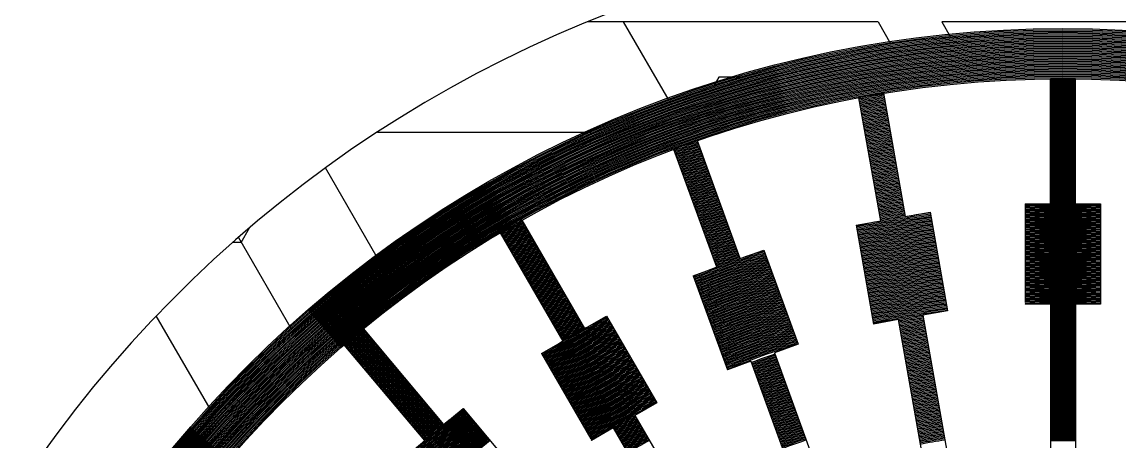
# Model space of a CAD drawing. Header units: millimetres. Extents: x 0 to 2404, y 0 to 1600.
# Drawn here: x 2312.82 to 2356.57, y 1514.26 to 1530.99 of the extents above; entities that cross this region are included whole.
import ezdxf

# ---------------------------------------------------------------- set-up
doc = ezdxf.new("R2010")
doc.units = ezdxf.units.MM

msp = doc.modelspace()

# ---------------------------------------------------------------- linework, layer by layer
at = {"linetype": 'Continuous'}
for p, q in [((2346.96, 1530.994), (2335.371, 1530.994)), ((2336.8, 1530.994), (2338.613, 1527.854)), ((2346.96, 1530.994), (2347.469, 1530.113)), ((2373.295, 1530.994), (2349.5, 1530.994)), ((2349.5, 1530.994), (2349.838, 1530.409)), ((2340.61, 1528.795), (2340.423, 1528.471)), ((2341.486, 1528.795), (2340.61, 1528.795)), ((2326.997, 1526.595), (2335.516, 1526.595)), ((2326.987, 1521.594), (2324.925, 1525.166)), ((2321.56, 1522.196), (2321.898, 1522.782)), ((2321.447, 1522.392), (2323.54, 1518.767)), ((2321.56, 1522.196), (2321.223, 1522.196)), ((2320.318, 1515.548), (2318.174, 1519.262))]:
    msp.add_line(p, q, dxfattribs=at)
for p, q in [((2353.833, 1523.729), (2353.833, 1528.727)), ((2354.833, 1523.729), (2354.833, 1528.727)), ((2348.053, 1523.224), (2347.186, 1528.145)), ((2347.069, 1523.05), (2346.201, 1527.971)), ((2341.464, 1521.548), (2339.755, 1526.244)), ((2340.525, 1521.206), (2338.816, 1525.902)), ((2352.833, 1523.729), (2353.833, 1523.729)), ((2352.833, 1523.729), (2352.833, 1519.797)), ((2354.833, 1523.729), (2355.833, 1523.729)), ((2355.833, 1523.729), (2355.833, 1519.729)), ((2348.053, 1523.224), (2349.038, 1523.397)), ((2349.038, 1523.397), (2349.733, 1519.458)), ((2335.266, 1518.754), (2332.768, 1523.082)), ((2346.084, 1522.876), (2347.069, 1523.05)), ((2346.084, 1522.876), (2346.778, 1518.937)), ((2334.4, 1518.254), (2331.902, 1522.582)), ((2341.464, 1521.548), (2342.404, 1521.89)), ((2342.404, 1521.89), (2343.772, 1518.132)), ((2339.585, 1520.864), (2340.525, 1521.206)), ((2339.585, 1520.864), (2340.953, 1517.106)), ((2352.833, 1519.747), (2352.833, 1519.729)), ((2353.833, 1519.729), (2352.833, 1519.729)), ((2353.833, 1519.729), (2353.833, 1512.725)), ((2355.833, 1519.729), (2354.833, 1519.729)), ((2354.833, 1519.729), (2354.833, 1512.725)), ((2335.266, 1518.754), (2336.132, 1519.254)), ((2336.132, 1519.254), (2338.132, 1515.79)), ((2349.733, 1519.458), (2348.748, 1519.284)), ((2348.748, 1519.284), (2349.704, 1513.864)), ((2347.763, 1519.111), (2346.778, 1518.937)), ((2347.763, 1519.111), (2348.719, 1513.69)), ((2329.648, 1514.927), (2326.436, 1518.755)), ((2328.882, 1514.284), (2325.669, 1518.112)), ((2333.534, 1517.754), (2334.4, 1518.254)), ((2343.772, 1518.132), (2342.832, 1517.79)), ((2333.534, 1517.754), (2335.5, 1514.349)), ((2342.832, 1517.79), (2344.715, 1512.617)), ((2341.893, 1517.448), (2340.953, 1517.106)), ((2341.893, 1517.448), (2343.775, 1512.275)), ((2338.132, 1515.79), (2337.266, 1515.29)), ((2329.648, 1514.927), (2330.414, 1515.569)), ((2330.414, 1515.569), (2332.985, 1512.505)), ((2337.266, 1515.29), (2340.769, 1509.224)), ((2336.4, 1514.79), (2335.534, 1514.29)), ((2336.4, 1514.79), (2339.903, 1508.724)), ((2328.116, 1513.641), (2328.882, 1514.284)), ((2335.525, 1514.306), (2335.534, 1514.29))]:
    msp.add_line(p, q)
for radius in [46, 45.95, 45.9, 45.85, 45.8, 45.75, 45.7, 45.65, 45.6, 45.55, 45.5, 45.45, 45.4, 45.35, 45.3, 45.25, 45.2, 45.15, 45.1, 45.05, 45, 44.95, 44.9, 44.85, 44.8, 44.75, 44.7, 44.65, 44.6, 44.55, 44.5, 44.45, 44.4, 44.35, 44.3, 44.25, 44.2, 44.15, 44.1, 44.05, 44]:
    msp.add_circle((2354.333, 1484.729), radius)
for radius, start, end in [(50, 95.7392, 84.2608), (43.85, 89.3452, 90.6548), (44, 89.3474, 90.6518), (43.95, 89.3474, 90.6518), (43.9, 89.3474, 90.6526), (43.8, 89.3452, 90.6548), (43.75, 89.3452, 90.6548), (43.7, 89.3444, 90.6556), (44, 99.3467, 100.6533), (43.95, 99.3467, 100.6533), (43.9, 99.3467, 100.6533), (43.85, 99.3467, 100.6533), (43.45, 89.3376, 90.6624), (43.65, 89.3414, 90.6586), (43.6, 89.3414, 90.6586), (43.4, 89.3376, 90.6624), (43.35, 89.3376, 90.6624), (43.55, 89.3414, 90.6586), (43.5, 89.3414, 90.6586), (43.3, 89.3376, 90.6624), (43.8, 99.3459, 100.6541), (43.75, 99.3452, 100.6548), (43.7, 99.3437, 100.6563), (43.65, 99.3437, 100.6563), (43.6, 99.3429, 100.6571), (43.55, 99.3422, 100.6578), (43.5, 99.3414, 100.6586), (43.45, 99.3407, 100.6593), (43.4, 99.3399, 100.6601), (43.25, 89.3376, 90.6624), (43.2, 89.3368, 90.6632), (43.15, 89.3361, 90.6639), (43.1, 89.3353, 90.6647), (43.05, 89.3345, 90.6655), (43, 89.3338, 90.6662), (42.95, 89.333, 90.667), (42.9, 89.3322, 90.6678), (42.85, 89.3314, 90.6686), (43.35, 99.3391, 100.6609), (43.3, 99.3384, 100.6616), (43.25, 99.3376, 100.6624), (43.2, 99.3368, 100.6632), (43.15, 99.3361, 100.6639), (43.1, 99.3353, 100.6647), (43.05, 99.3345, 100.6655), (43, 99.3338, 100.6662), (42.95, 99.333, 100.667), (42.8, 89.3306, 90.6694), (42.75, 89.3299, 90.6701), (42.7, 89.3291, 90.6709), (42.65, 89.3283, 90.6717), (42.6, 89.3275, 90.6725), (42.55, 89.3267, 90.6733), (42.5, 89.3259, 90.6741), (42.45, 89.3251, 90.6749), (42.4, 89.3243, 90.6757), (42.9, 99.3322, 100.6678), (42.85, 99.3314, 100.6686), (42.8, 99.3306, 100.6694), (42.75, 99.3299, 100.6701), (42.7, 99.3291, 100.6709), (42.65, 99.3283, 100.6717), (42.6, 99.3275, 100.6725), (42.55, 99.3267, 100.6733), (42.35, 89.3235, 90.6765), (42.3, 89.3227, 90.6773), (42.25, 89.3219, 90.6781), (42.2, 89.3211, 90.6789), (42.15, 89.3203, 90.6797), (42.1, 89.3195, 90.6805), (42.05, 89.3187, 90.6813), (42, 89.3179, 90.6821), (41.95, 89.3171, 90.6829), (44, 109.3467, 110.6533), (42.5, 99.3259, 100.6741), (42.45, 99.3251, 100.6749), (42.4, 99.3243, 100.6757), (42.35, 99.3235, 100.6765), (42.3, 99.3227, 100.6773), (42.25, 99.3219, 100.6781), (42.2, 99.3211, 100.6789), (42.15, 99.3203, 100.6797), (42.1, 99.3195, 100.6805), (41.9, 89.3163, 90.6837), (41.85, 89.3154, 90.6846), (41.8, 89.3146, 90.6854), (41.75, 89.3138, 90.6862), (41.7, 89.313, 90.687), (41.65, 89.3122, 90.6878), (41.6, 89.3113, 90.6887), (41.55, 89.3105, 90.6895), (43.95, 109.3467, 110.6533), (43.9, 109.3467, 110.6533), (43.85, 109.3467, 110.6533), (43.8, 109.3459, 110.6541), (43.75, 109.3452, 110.6548), (43.7, 109.3437, 110.6563), (43.65, 109.3437, 110.6563), (43.6, 109.3429, 110.6571), (43.55, 109.3422, 110.6578), (42.05, 99.3187, 100.6813), (42, 99.3179, 100.6821), (41.95, 99.3171, 100.6829), (41.9, 99.3163, 100.6837), (41.85, 99.3154, 100.6846), (41.8, 99.3146, 100.6854), (41.75, 99.3138, 100.6862), (41.7, 99.313, 100.687), (41.65, 99.3122, 100.6878), (41.5, 89.3097, 90.6903), (41.45, 89.3088, 90.6912), (41.4, 89.308, 90.692), (41.35, 89.3072, 90.6928), (41.3, 89.3063, 90.6937), (41.25, 89.3055, 90.6945), (41.2, 89.3046, 90.6954), (41.15, 89.3038, 90.6962), (41.1, 89.303, 90.697), (43.5, 109.3414, 110.6586), (43.45, 109.3407, 110.6593), (43.4, 109.3399, 110.6601), (43.35, 109.3391, 110.6609), (43.3, 109.3384, 110.6616), (43.25, 109.3376, 110.6624), (43.2, 109.3368, 110.6632), (43.15, 109.3361, 110.6639), (43.1, 109.3353, 110.6647), (41.6, 99.3113, 100.6887), (41.55, 99.3105, 100.6895), (41.5, 99.3097, 100.6903), (41.45, 99.3088, 100.6912), (41.4, 99.308, 100.692), (41.35, 99.3072, 100.6928), (41.3, 99.3063, 100.6937), (41.25, 99.3055, 100.6945), (41.2, 99.3046, 100.6954), (41.05, 89.3021, 90.6979), (41, 89.3013, 90.6987), (40.95, 89.3004, 90.6996), (40.9, 89.2995, 90.7005), (40.85, 89.2987, 90.7013), (40.8, 89.2978, 90.7022), (40.75, 89.297, 90.703), (40.7, 89.2961, 90.7039), (40.65, 89.2952, 90.7048), (43.05, 109.3345, 110.6655), (43, 109.3338, 110.6662), (42.95, 109.333, 110.667), (42.9, 109.3322, 110.6678), (42.85, 109.3314, 110.6686), (42.8, 109.3306, 110.6694), (42.75, 109.3299, 110.6701), (42.7, 109.3291, 110.6709), (42.65, 109.3283, 110.6717), (42.6, 109.3275, 110.6725), (41.15, 99.3038, 100.6962), (41.1, 99.303, 100.697), (41.05, 99.3021, 100.6979), (41, 99.3013, 100.6987), (40.95, 99.3004, 100.6996), (40.9, 99.2995, 100.7005), (40.85, 99.2987, 100.7013), (40.8, 99.2978, 100.7022), (40.75, 99.297, 100.703), (40.6, 89.2944, 90.7056), (40.55, 89.2935, 90.7065), (40.5, 89.2926, 90.7074), (40.45, 89.2918, 90.7082), (40.4, 89.2909, 90.7091), (40.35, 89.29, 90.71), (40.3, 89.2891, 90.7109), (40.25, 89.2882, 90.7118), (40.2, 89.2873, 90.7127), (42.55, 109.3267, 110.6733), (42.5, 109.3259, 110.6741), (42.45, 109.3251, 110.6749), (42.4, 109.3243, 110.6757), (42.35, 109.3235, 110.6765), (42.3, 109.3227, 110.6773), (42.25, 109.3219, 110.6781), (42.2, 109.3211, 110.6789), (42.15, 109.3203, 110.6797), (40.7, 99.2961, 100.7039), (40.65, 99.2952, 100.7048), (40.6, 99.2944, 100.7056), (40.55, 99.2935, 100.7065), (40.5, 99.2926, 100.7074), (40.45, 99.2918, 100.7082), (40.4, 99.2909, 100.7091), (40.35, 99.29, 100.71), (40.3, 99.2891, 100.7109), (40.15, 89.2865, 90.7135), (40.1, 89.2856, 90.7144), (40.05, 89.2847, 90.7153), (40, 89.2838, 90.7162), (39.95, 89.2829, 90.7171), (39.9, 89.282, 90.718), (39.85, 89.2811, 90.7189), (39.8, 89.2802, 90.7198), (42.1, 109.3195, 110.6805), (42.05, 109.3187, 110.6813), (42, 109.3179, 110.6821), (41.95, 109.3171, 110.6829), (41.9, 109.3163, 110.6837), (41.85, 109.3154, 110.6846), (41.8, 109.3146, 110.6854), (41.75, 109.3138, 110.6862), (41.7, 109.313, 110.687), (40.25, 99.2882, 100.7118), (40.2, 99.2873, 100.7127), (40.15, 99.2865, 100.7135), (40.1, 99.2856, 100.7144), (40.05, 99.2847, 100.7153), (40, 99.2838, 100.7162), (39.95, 99.2829, 100.7171), (39.9, 99.282, 100.718), (39.85, 99.2811, 100.7189), (39.75, 89.2793, 90.7207), (39.7, 89.2784, 90.7216), (39.65, 89.2775, 90.7225), (39.6, 89.2765, 90.7235), (39.55, 89.2756, 90.7244), (39.5, 89.2747, 90.7253), (39.45, 89.2738, 90.7262), (39.4, 89.2729, 90.7271), (39.35, 89.272, 90.728), (41.65, 109.3122, 110.6878), (41.6, 109.3113, 110.6887), (41.55, 109.3105, 110.6895), (41.5, 109.3097, 110.6903), (41.45, 109.3088, 110.6912), (41.4, 109.308, 110.692), (41.35, 109.3072, 110.6928), (41.3, 109.3063, 110.6937), (41.25, 109.3055, 110.6945), (41.2, 109.3046, 110.6954), (39.8, 99.2802, 100.7198), (39.75, 99.2793, 100.7207), (39.7, 99.2784, 100.7216), (39.65, 99.2775, 100.7225), (39.6, 99.2765, 100.7235), (39.55, 99.2756, 100.7244), (39.5, 99.2747, 100.7253), (39.45, 99.2738, 100.7262), (39.4, 99.2729, 100.7271), (39, 87.7958, 92.2042), (38.95, 87.7929, 92.2071), (38.9, 87.7901, 92.2099), (39.3, 89.271, 90.729), (39.25, 89.2701, 90.7299), (39.2, 89.2692, 90.7308), (39.15, 89.2682, 90.7318), (39.1, 89.2673, 90.7327), (39.05, 89.2664, 90.7336), (41.15, 109.3038, 110.6962), (41.1, 109.303, 110.697), (41.05, 109.3021, 110.6979), (41, 109.3013, 110.6987), (40.95, 109.3004, 110.6996), (40.9, 109.2995, 110.7005), (40.85, 109.2987, 110.7013), (40.8, 109.2978, 110.7022), (40.75, 109.297, 110.703), (39, 97.7958, 102.2042), (38.95, 97.7929, 102.2071), (38.9, 97.7901, 102.2099), (38.85, 97.7873, 102.2127), (38.8, 97.7844, 102.2156), (39.35, 99.272, 100.728), (39.3, 99.271, 100.729), (39.25, 99.2701, 100.7299), (39.2, 99.2692, 100.7308), (39.15, 99.2682, 100.7318), (39.1, 99.2673, 100.7327), (39.05, 99.2664, 100.7336), (38.85, 87.7873, 92.2127), (38.8, 87.7844, 92.2156), (38.75, 87.7815, 92.2185), (38.7, 87.7787, 92.2213), (38.65, 87.7758, 92.2242), (38.6, 87.7729, 92.2271), (38.55, 87.77, 92.23), (38.5, 87.7671, 92.2329), (38.45, 87.7642, 92.2358), (44, 119.3474, 120.6518), (43.95, 119.3474, 120.6518), (43.9, 119.3474, 120.6526), (43.85, 119.3452, 120.6548), (43.8, 119.3452, 120.6548), (43.75, 119.3452, 120.6548), (43.7, 119.3444, 120.6556), (43.65, 119.3414, 120.6586), (43.6, 119.3414, 120.6586), (40.7, 109.2961, 110.7039), (40.65, 109.2952, 110.7048), (40.6, 109.2944, 110.7056), (40.55, 109.2935, 110.7065), (40.5, 109.2926, 110.7074), (40.45, 109.2918, 110.7082), (40.4, 109.2909, 110.7091), (40.35, 109.29, 110.71), (40.3, 109.2891, 110.7109), (38.75, 97.7815, 102.2185), (38.7, 97.7787, 102.2213), (38.65, 97.7758, 102.2242), (38.6, 97.7729, 102.2271), (38.55, 97.77, 102.23), (38.5, 97.7671, 102.2329), (38.45, 97.7642, 102.2358), (38.4, 97.7613, 102.2387), (38.4, 87.7613, 92.2387), (38.35, 87.7584, 92.2416), (38.3, 87.7555, 92.2445), (38.25, 87.7525, 92.2475), (38.2, 87.7496, 92.2504), (38.15, 87.7466, 92.2534), (38.1, 87.7437, 92.2563), (38.05, 87.7407, 92.2593), (43.55, 119.3414, 120.6586), (43.5, 119.3414, 120.6586), (43.45, 119.3376, 120.6624), (43.4, 119.3376, 120.6624), (43.35, 119.3376, 120.6624), (43.3, 119.3376, 120.6624), (43.25, 119.3376, 120.6624), (43.2, 119.3368, 120.6632), (43.15, 119.3361, 120.6639), (43.1, 119.3353, 120.6647), (40.25, 109.2882, 110.7118), (40.2, 109.2873, 110.7127), (40.15, 109.2865, 110.7135), (40.1, 109.2856, 110.7144), (40.05, 109.2847, 110.7153), (40, 109.2838, 110.7162), (39.95, 109.2829, 110.7171), (39.9, 109.282, 110.718), (39.85, 109.2811, 110.7189), (39.8, 109.2802, 110.7198), (38.35, 97.7584, 102.2416), (38.3, 97.7555, 102.2445), (38.25, 97.7525, 102.2475), (38.2, 97.7496, 102.2504), (38.15, 97.7466, 102.2534), (38.1, 97.7437, 102.2563), (38.05, 97.7407, 102.2593), (38, 97.7377, 102.2623), (37.95, 97.7348, 102.2652), (38, 87.7377, 92.2623), (37.95, 87.7348, 92.2652), (37.9, 87.7318, 92.2682), (37.85, 87.7288, 92.2712), (37.8, 87.7258, 92.2742), (37.75, 87.7227, 92.2773), (37.7, 87.7197, 92.2803), (37.65, 87.7167, 92.2833), (37.6, 87.7137, 92.2863), (43.05, 119.3345, 120.6655), (43, 119.3338, 120.6662), (42.95, 119.333, 120.667), (42.9, 119.3322, 120.6678), (42.85, 119.3314, 120.6686), (42.8, 119.3306, 120.6694), (42.75, 119.3299, 120.6701), (42.7, 119.3291, 120.6709), (42.65, 119.3283, 120.6717), (42.6, 119.3275, 120.6725), (39, 107.7958, 112.2042), (39.75, 109.2793, 110.7207), (39.7, 109.2784, 110.7216), (39.65, 109.2775, 110.7225), (39.6, 109.2765, 110.7235), (39.55, 109.2756, 110.7244), (39.5, 109.2747, 110.7253), (39.45, 109.2738, 110.7262), (39.4, 109.2729, 110.7271), (39.35, 109.272, 110.728), (37.9, 97.7318, 102.2682), (37.85, 97.7288, 102.2712), (37.8, 97.7258, 102.2742), (37.75, 97.7227, 102.2773), (37.7, 97.7197, 102.2803), (37.65, 97.7167, 102.2833), (37.6, 97.7137, 102.2863), (37.55, 97.7106, 102.2894), (37.5, 97.7076, 102.2924), (37.55, 87.7106, 92.2894), (37.5, 87.7076, 92.2924), (37.45, 87.7045, 92.2955), (37.4, 87.7014, 92.2986), (37.35, 87.6983, 92.3017), (37.3, 87.6953, 92.3047), (37.25, 87.6922, 92.3078), (37.2, 87.6891, 92.3109), (37.15, 87.6859, 92.3141), (42.55, 119.3267, 120.6733), (42.5, 119.3259, 120.6741), (42.45, 119.3251, 120.6749), (42.4, 119.3243, 120.6757), (42.35, 119.3235, 120.6765), (42.3, 119.3227, 120.6773), (42.25, 119.3219, 120.6781), (42.2, 119.3211, 120.6789), (42.15, 119.3203, 120.6797), (42.1, 119.3195, 120.6805), (38.95, 107.7929, 112.2071), (38.9, 107.7901, 112.2099), (38.85, 107.7873, 112.2127), (38.8, 107.7844, 112.2156), (38.75, 107.7815, 112.2185), (38.7, 107.7787, 112.2213), (38.65, 107.7758, 112.2242), (38.6, 107.7729, 112.2271), (38.55, 107.77, 112.23), (39.3, 109.271, 110.729), (39.25, 109.2701, 110.7299), (39.2, 109.2692, 110.7308), (39.15, 109.2682, 110.7318), (39.1, 109.2673, 110.7327), (39.05, 109.2664, 110.7336), (37.45, 97.7045, 102.2955), (37.4, 97.7014, 102.2986), (37.35, 97.6983, 102.3017), (37.3, 97.6953, 102.3047), (37.25, 97.6922, 102.3078), (37.2, 97.6891, 102.3109), (37.15, 97.6859, 102.3141), (37.1, 97.6828, 102.3172), (37.05, 97.6797, 102.3203), (37.1, 87.6828, 92.3172), (37.05, 87.6797, 92.3203), (37, 87.6766, 92.3234), (36.95, 87.6734, 92.3266), (36.9, 87.6703, 92.3297), (36.85, 87.6671, 92.3329), (36.8, 87.6639, 92.3361), (36.75, 87.6607, 92.3393), (36.7, 87.6576, 92.3424), (42.05, 119.3187, 120.6813), (42, 119.3179, 120.6821), (41.95, 119.3171, 120.6829), (41.9, 119.3163, 120.6837), (41.85, 119.3154, 120.6846), (41.8, 119.3146, 120.6854), (41.75, 119.3138, 120.6862), (41.7, 119.313, 120.687), (41.65, 119.3122, 120.6878), (41.6, 119.3113, 120.6887), (38.5, 107.7671, 112.2329), (38.45, 107.7642, 112.2358), (38.4, 107.7613, 112.2387), (38.35, 107.7584, 112.2416), (38.3, 107.7555, 112.2445), (38.25, 107.7525, 112.2475), (38.2, 107.7496, 112.2504), (38.15, 107.7466, 112.2534), (38.1, 107.7437, 112.2563), (37, 97.6766, 102.3234), (36.95, 97.6734, 102.3266), (36.9, 97.6703, 102.3297), (36.85, 97.6671, 102.3329), (36.8, 97.6639, 102.3361), (36.75, 97.6607, 102.3393), (36.7, 97.6576, 102.3424), (36.65, 97.6544, 102.3456), (36.6, 97.6512, 102.3488), (36.65, 87.6544, 92.3456), (36.6, 87.6512, 92.3488), (36.55, 87.6479, 92.3521), (36.5, 87.6447, 92.3553), (36.45, 87.6415, 92.3585), (36.4, 87.6382, 92.3618), (36.35, 87.635, 92.365), (36.3, 87.6317, 92.3683), (41.55, 119.3105, 120.6895), (41.5, 119.3097, 120.6903), (41.45, 119.3088, 120.6912), (41.4, 119.308, 120.692), (41.35, 119.3072, 120.6928), (41.3, 119.3063, 120.6937), (41.25, 119.3055, 120.6945), (41.2, 119.3046, 120.6954), (41.15, 119.3038, 120.6962), (41.1, 119.303, 120.697), (38.05, 107.7407, 112.2593), (38, 107.7377, 112.2623), (37.95, 107.7348, 112.2652), (37.9, 107.7318, 112.2682), (37.85, 107.7288, 112.2712), (37.8, 107.7258, 112.2742), (37.75, 107.7227, 112.2773), (37.7, 107.7197, 112.2803), (37.65, 107.7167, 112.2833), (37.6, 107.7137, 112.2863), (36.55, 97.6479, 102.3521), (36.5, 97.6447, 102.3553), (36.45, 97.6415, 102.3585), (36.4, 97.6382, 102.3618), (36.35, 97.635, 102.365), (36.3, 97.6317, 102.3683), (36.25, 97.6285, 102.3715), (36.2, 97.6252, 102.3748), (36.15, 97.6219, 102.3781), (36.25, 87.6285, 92.3715), (36.2, 87.6252, 92.3748), (36.15, 87.6219, 92.3781), (36.1, 87.6186, 92.3814), (36.05, 87.6153, 92.3847), (36, 87.612, 92.388), (35.95, 87.6087, 92.3913), (35.9, 87.6053, 92.3947), (35.85, 87.602, 92.398), (41.05, 119.3021, 120.6979), (41, 119.3013, 120.6987), (40.95, 119.3004, 120.6996), (40.9, 119.2995, 120.7005), (40.85, 119.2987, 120.7013), (40.8, 119.2978, 120.7022), (40.75, 119.297, 120.703), (40.7, 119.2961, 120.7039), (40.65, 119.2952, 120.7048), (40.6, 119.2944, 120.7056), (37.55, 107.7106, 112.2894), (37.5, 107.7076, 112.2924), (37.45, 107.7045, 112.2955), (37.4, 107.7014, 112.2986), (37.35, 107.6983, 112.3017), (37.3, 107.6953, 112.3047), (37.25, 107.6922, 112.3078), (37.2, 107.6891, 112.3109), (37.15, 107.6859, 112.3141), (36.1, 97.6186, 102.3814), (36.05, 97.6153, 102.3847), (36, 97.612, 102.388), (35.95, 97.6087, 102.3913), (35.9, 97.6053, 102.3947), (35.85, 97.602, 102.398), (35.8, 97.5986, 102.4014), (35.75, 97.5953, 102.4047), (35.7, 97.5919, 102.4081), (35.8, 87.5986, 92.4014), (35.75, 87.5953, 92.4047), (35.7, 87.5919, 92.4081), (35.65, 87.5885, 92.4115), (35.6, 87.5851, 92.4149), (35.55, 87.5817, 92.4183), (35.5, 87.5783, 92.4217), (35.45, 87.5749, 92.4251), (35.4, 87.5715, 92.4285), (40.55, 119.2935, 120.7065), (40.5, 119.2926, 120.7074), (40.45, 119.2918, 120.7082), (40.4, 119.2909, 120.7091), (40.35, 119.29, 120.71), (40.3, 119.2891, 120.7109), (40.25, 119.2882, 120.7118), (40.2, 119.2873, 120.7127), (40.15, 119.2865, 120.7135), (40.1, 119.2856, 120.7144), (37.1, 107.6828, 112.3172), (37.05, 107.6797, 112.3203), (37, 107.6766, 112.3234), (36.95, 107.6734, 112.3266), (36.9, 107.6703, 112.3297), (36.85, 107.6671, 112.3329), (36.8, 107.6639, 112.3361), (36.75, 107.6607, 112.3393), (36.7, 107.6576, 112.3424), (35.65, 97.5885, 102.4115), (35.6, 97.5851, 102.4149), (35.55, 97.5817, 102.4183), (35.5, 97.5783, 102.4217), (35.45, 97.5749, 102.4251), (35.4, 97.5715, 102.4285), (35.35, 97.568, 102.432), (35.3, 97.5646, 102.4354), (35.25, 97.5611, 102.4389), (35.35, 87.568, 92.432), (35.3, 87.5646, 92.4354), (35.25, 87.5611, 92.4389), (35.2, 87.5577, 92.4423), (35.15, 87.5542, 92.4458), (35.1, 87.5507, 92.4493), (35.05, 87.5472, 92.4528), (35, 89.1815, 90.8185), (34.95, 89.1803, 90.8197), (40.05, 119.2847, 120.7153), (40, 119.2838, 120.7162), (39.95, 119.2829, 120.7171), (39.9, 119.282, 120.718), (39.85, 119.2811, 120.7189), (39.8, 119.2802, 120.7198), (39.75, 119.2793, 120.7207), (39.7, 119.2784, 120.7216), (39.65, 119.2775, 120.7225), (39.6, 119.2765, 120.7235), (36.65, 107.6544, 112.3456), (36.6, 107.6512, 112.3488), (36.55, 107.6479, 112.3521), (36.5, 107.6447, 112.3553), (36.45, 107.6415, 112.3585), (36.4, 107.6382, 112.3618), (36.35, 107.635, 112.365), (36.3, 107.6317, 112.3683), (36.25, 107.6285, 112.3715), (36.2, 107.6252, 112.3748), (35.2, 97.5577, 102.4423), (35.15, 97.5542, 102.4458), (35.1, 97.5507, 102.4493), (35.05, 97.5472, 102.4528), (35, 99.1815, 100.8185), (34.95, 99.1803, 100.8197), (34.9, 89.1791, 90.8209), (34.85, 89.1779, 90.8221), (34.8, 89.1768, 90.8232), (34.75, 89.1756, 90.8244), (34.7, 89.1744, 90.8256), (34.65, 89.1732, 90.8268), (34.6, 89.172, 90.828), (34.55, 89.1708, 90.8292), (39, 117.7958, 122.2042), (38.95, 117.7929, 122.2071), (38.9, 117.7901, 122.2099), (38.85, 117.7873, 122.2127), (38.8, 117.7844, 122.2156), (38.75, 117.7815, 122.2185), (38.7, 117.7787, 122.2213), (38.65, 117.7758, 122.2242), (38.6, 117.7729, 122.2271), (38.55, 117.77, 122.23), (38.5, 117.7671, 122.2329), (39.55, 119.2756, 120.7244), (39.5, 119.2747, 120.7253), (39.45, 119.2738, 120.7262), (39.4, 119.2729, 120.7271), (39.35, 119.272, 120.728), (39.3, 119.271, 120.729), (39.25, 119.2701, 120.7299), (39.2, 119.2692, 120.7308), (39.15, 119.2682, 120.7318), (39.1, 119.2673, 120.7327), (39.05, 119.2664, 120.7336), (36.15, 107.6219, 112.3781), (36.1, 107.6186, 112.3814), (36.05, 107.6153, 112.3847), (36, 107.612, 112.388), (35.95, 107.6087, 112.3913), (35.9, 107.6053, 112.3947), (35.85, 107.602, 112.398), (35.8, 107.5986, 112.4014), (35.75, 107.5953, 112.4047), (34.9, 99.1791, 100.8209), (34.85, 99.1779, 100.8221), (34.8, 99.1768, 100.8232), (34.75, 99.1756, 100.8244), (34.7, 99.1744, 100.8256), (34.65, 99.1732, 100.8268), (34.6, 99.172, 100.828), (34.55, 99.1708, 100.8292), (34.5, 89.1696, 90.8304), (34.45, 89.1684, 90.8316), (34.4, 89.1672, 90.8328), (34.35, 89.166, 90.834), (34.3, 89.1648, 90.8352), (34.25, 89.1635, 90.8365), (34.2, 89.1623, 90.8377), (34.15, 89.1611, 90.8389), (34.1, 89.1599, 90.8401), (44, 129.3467, 130.6533), (43.95, 129.3467, 130.6533), (43.9, 129.3467, 130.6533), (43.85, 129.3467, 130.6533), (43.8, 129.3459, 130.6541), (43.75, 129.3452, 130.6548), (43.7, 129.3437, 130.6563), (43.65, 129.3437, 130.6563), (43.6, 129.3429, 130.6571), (43.55, 129.3422, 130.6578), (43.5, 129.3414, 130.6586), (38.45, 117.7642, 122.2358), (38.4, 117.7613, 122.2387), (38.35, 117.7584, 122.2416), (38.3, 117.7555, 122.2445), (38.25, 117.7525, 122.2475), (38.2, 117.7496, 122.2504), (38.15, 117.7466, 122.2534), (38.1, 117.7437, 122.2563), (38.05, 117.7407, 122.2593), (38, 117.7377, 122.2623), (35.7, 107.5919, 112.4081), (35.65, 107.5885, 112.4115), (35.6, 107.5851, 112.4149), (35.55, 107.5817, 112.4183), (35.5, 107.5783, 112.4217), (35.45, 107.5749, 112.4251), (35.4, 107.5715, 112.4285), (35.35, 107.568, 112.432), (35.3, 107.5646, 112.4354), (34.5, 99.1696, 100.8304), (34.45, 99.1684, 100.8316), (34.4, 99.1672, 100.8328), (34.35, 99.166, 100.834), (34.3, 99.1648, 100.8352), (34.25, 99.1635, 100.8365), (34.2, 99.1623, 100.8377), (34.15, 99.1611, 100.8389), (34.1, 99.1599, 100.8401), (34.05, 89.1586, 90.8414), (34, 89.1574, 90.8426), (33.95, 89.1561, 90.8439), (33.9, 89.1549, 90.8451), (33.85, 89.1537, 90.8463), (33.8, 89.1524, 90.8476), (33.75, 89.1511, 90.8489), (33.7, 89.1499, 90.8501), (33.65, 89.1486, 90.8514), (43.45, 129.3407, 130.6593), (43.4, 129.3399, 130.6601), (43.35, 129.3391, 130.6609), (43.3, 129.3384, 130.6616), (43.25, 129.3376, 130.6624), (43.2, 129.3368, 130.6632), (43.15, 129.3361, 130.6639), (43.1, 129.3353, 130.6647), (43.05, 129.3345, 130.6655), (43, 129.3338, 130.6662), (42.95, 129.333, 130.667), (37.95, 117.7348, 122.2652), (37.9, 117.7318, 122.2682), (37.85, 117.7288, 122.2712), (37.8, 117.7258, 122.2742), (37.75, 117.7227, 122.2773), (37.7, 117.7197, 122.2803), (37.65, 117.7167, 122.2833), (37.6, 117.7137, 122.2863), (37.55, 117.7106, 122.2894), (37.5, 117.7076, 122.2924), (35.25, 107.5611, 112.4389), (35.2, 107.5577, 112.4423), (35.15, 107.5542, 112.4458), (35.1, 107.5507, 112.4493), (35.05, 107.5472, 112.4528), (34.05, 99.1586, 100.8414), (34, 99.1574, 100.8426), (33.95, 99.1561, 100.8439), (33.9, 99.1549, 100.8451), (33.85, 99.1537, 100.8463), (33.8, 99.1524, 100.8476), (33.75, 99.1511, 100.8489), (33.7, 99.1499, 100.8501), (33.65, 99.1486, 100.8514), (33.6, 89.1474, 90.8526), (33.55, 89.1461, 90.8539), (33.5, 89.1448, 90.8552), (33.45, 89.1435, 90.8565), (33.4, 89.1422, 90.8578), (33.35, 89.141, 90.859), (33.3, 89.1397, 90.8603), (33.25, 89.1384, 90.8616), (33.2, 89.1371, 90.8629), (42.9, 129.3322, 130.6678), (42.85, 129.3314, 130.6686), (42.8, 129.3306, 130.6694), (42.75, 129.3299, 130.6701), (42.7, 129.3291, 130.6709), (42.65, 129.3283, 130.6717), (42.6, 129.3275, 130.6725), (42.55, 129.3267, 130.6733), (42.5, 129.3259, 130.6741), (42.45, 129.3251, 130.6749), (42.4, 129.3243, 130.6757), (42.35, 129.3235, 130.6765), (37.45, 117.7045, 122.2955), (37.4, 117.7014, 122.2986), (37.35, 117.6983, 122.3017), (37.3, 117.6953, 122.3047), (37.25, 117.6922, 122.3078), (37.2, 117.6891, 122.3109), (37.15, 117.6859, 122.3141), (37.1, 117.6828, 122.3172), (37.05, 117.6797, 122.3203), (37, 117.6766, 122.3234), (34.95, 109.1803, 110.8197), (34.9, 109.1791, 110.8209), (34.85, 109.1779, 110.8221), (34.8, 109.1768, 110.8232), (34.75, 109.1756, 110.8244), (34.7, 109.1744, 110.8256), (33.6, 99.1474, 100.8526), (33.55, 99.1461, 100.8539), (33.5, 99.1448, 100.8552), (33.45, 99.1435, 100.8565), (33.4, 99.1422, 100.8578), (33.35, 99.141, 100.859), (33.3, 99.1397, 100.8603), (33.25, 99.1384, 100.8616), (33.2, 99.1371, 100.8629), (33.15, 89.1358, 90.8642), (33.1, 89.1345, 90.8655), (33.05, 89.1332, 90.8668), (33, 89.1318, 90.8682), (32.95, 89.1305, 90.8695), (32.9, 89.1292, 90.8708), (32.85, 89.1279, 90.8721), (32.8, 89.1266, 90.8734), (42.3, 129.3227, 130.6773), (42.25, 129.3219, 130.6781), (42.2, 129.3211, 130.6789), (42.15, 129.3203, 130.6797), (42.1, 129.3195, 130.6805), (42.05, 129.3187, 130.6813), (42, 129.3179, 130.6821), (41.95, 129.3171, 130.6829), (41.9, 129.3163, 130.6837), (41.85, 129.3154, 130.6846), (41.8, 129.3146, 130.6854), (36.95, 117.6734, 122.3266), (36.9, 117.6703, 122.3297), (36.85, 117.6671, 122.3329), (36.8, 117.6639, 122.3361), (36.75, 117.6607, 122.3393), (36.7, 117.6576, 122.3424), (36.65, 117.6544, 122.3456), (36.6, 117.6512, 122.3488), (36.55, 117.6479, 122.3521), (36.5, 117.6447, 122.3553), (34.65, 109.1732, 110.8268), (34.6, 109.172, 110.828), (34.55, 109.1708, 110.8292), (34.5, 109.1696, 110.8304), (34.45, 109.1684, 110.8316), (34.4, 109.1672, 110.8328), (34.35, 109.166, 110.834), (34.3, 109.1648, 110.8352), (34.25, 109.1635, 110.8365), (33.15, 99.1358, 100.8642), (33.1, 99.1345, 100.8655), (33.05, 99.1332, 100.8668), (33, 99.1318, 100.8682), (32.95, 99.1305, 100.8695), (32.9, 99.1292, 100.8708), (32.85, 99.1279, 100.8721), (32.8, 99.1266, 100.8734), (32.75, 99.1252, 100.8748), (32.75, 89.1252, 90.8748), (32.7, 89.1239, 90.8761), (32.65, 89.1225, 90.8775), (32.6, 89.1212, 90.8788), (32.55, 89.1198, 90.8802), (32.5, 89.1185, 90.8815), (32.45, 89.1171, 90.8829), (32.4, 89.1158, 90.8842), (32.35, 89.1144, 90.8856), (41.75, 129.3138, 130.6862), (41.7, 129.313, 130.687), (41.65, 129.3122, 130.6878), (41.6, 129.3113, 130.6887), (41.55, 129.3105, 130.6895), (41.5, 129.3097, 130.6903), (41.45, 129.3088, 130.6912), (41.4, 129.308, 130.692), (41.35, 129.3072, 130.6928), (41.3, 129.3063, 130.6937), (41.25, 129.3055, 130.6945), (41.2, 129.3046, 130.6954), (36.45, 117.6415, 122.3585), (36.4, 117.6382, 122.3618), (36.35, 117.635, 122.365), (36.3, 117.6317, 122.3683), (36.25, 117.6285, 122.3715), (36.2, 117.6252, 122.3748), (36.15, 117.6219, 122.3781), (36.1, 117.6186, 122.3814), (36.05, 117.6153, 122.3847), (36, 117.612, 122.388), (34.2, 109.1623, 110.8377), (34.15, 109.1611, 110.8389), (34.1, 109.1599, 110.8401), (34.05, 109.1586, 110.8414), (34, 109.1574, 110.8426), (33.95, 109.1561, 110.8439), (33.9, 109.1549, 110.8451), (33.85, 109.1537, 110.8463), (33.8, 109.1524, 110.8476), (33.75, 109.1511, 110.8489), (32.7, 99.1239, 100.8761), (32.65, 99.1225, 100.8775), (32.6, 99.1212, 100.8788), (32.55, 99.1198, 100.8802), (32.5, 99.1185, 100.8815), (32.45, 99.1171, 100.8829), (32.4, 99.1158, 100.8842), (32.35, 99.1144, 100.8856), (32.3, 99.113, 100.887), (32.3, 89.113, 90.887), (32.25, 89.1117, 90.8883), (32.2, 89.1103, 90.8897), (32.15, 89.1089, 90.8911), (32.15, 89.1089, 90.8911), (32.1, 89.1075, 90.8925), (32.1, 89.1075, 90.8925), (32.05, 89.1061, 90.8939), (32, 89.1047, 90.8953), (31.95, 89.1033, 90.8967), (31.9, 89.1019, 90.8981), (41.15, 129.3038, 130.6962), (41.1, 129.303, 130.697), (41.05, 129.3021, 130.6979), (41, 129.3013, 130.6987), (40.95, 129.3004, 130.6996), (40.9, 129.2995, 130.7005), (40.85, 129.2987, 130.7013), (40.8, 129.2978, 130.7022), (40.75, 129.297, 130.703), (40.7, 129.2961, 130.7039), (40.65, 129.2952, 130.7048), (35.95, 117.6087, 122.3913), (35.9, 117.6053, 122.3947), (35.85, 117.602, 122.398), (35.8, 117.5986, 122.4014), (35.75, 117.5953, 122.4047), (35.7, 117.5919, 122.4081), (35.65, 117.5885, 122.4115), (35.6, 117.5851, 122.4149), (35.55, 117.5817, 122.4183), (35.5, 117.5783, 122.4217), (33.7, 109.1499, 110.8501), (33.65, 109.1486, 110.8514), (33.6, 109.1474, 110.8526), (33.55, 109.1461, 110.8539), (33.5, 109.1448, 110.8552), (33.45, 109.1435, 110.8565), (33.4, 109.1422, 110.8578), (33.35, 109.141, 110.859), (33.3, 109.1397, 110.8603), (32.25, 99.1117, 100.8883), (32.2, 99.1103, 100.8897), (32.15, 99.1089, 100.8911), (32.15, 99.1089, 100.8911), (32.1, 99.1075, 100.8925), (32.1, 99.1075, 100.8925), (32.05, 99.1061, 100.8939), (32, 99.1047, 100.8953), (31.95, 99.1033, 100.8967), (31.9, 99.1019, 100.8981), (31.85, 99.1005, 100.8995), (31.85, 89.1005, 90.8995), (31.8, 89.0991, 90.9009), (31.75, 89.0977, 90.9023), (31.7, 89.0962, 90.9038), (31.65, 89.0948, 90.9052), (31.6, 89.0934, 90.9066), (31.55, 89.0919, 90.9081), (31.5, 89.0905, 90.9095), (31.45, 89.0891, 90.9109), (40.6, 129.2944, 130.7056), (40.55, 129.2935, 130.7065), (40.5, 129.2926, 130.7074), (40.45, 129.2918, 130.7082), (40.4, 129.2909, 130.7091), (40.35, 129.29, 130.71), (40.3, 129.2891, 130.7109), (40.25, 129.2882, 130.7118), (40.2, 129.2873, 130.7127), (40.15, 129.2865, 130.7135), (40.1, 129.2856, 130.7144), (35.45, 117.5749, 122.4251), (35.4, 117.5715, 122.4285), (35.35, 117.568, 122.432), (35.3, 117.5646, 122.4354), (35.25, 117.5611, 122.4389), (35.2, 117.5577, 122.4423), (35.15, 117.5542, 122.4458), (35.1, 117.5507, 122.4493), (35.05, 117.5472, 122.4528), (33.25, 109.1384, 110.8616), (33.2, 109.1371, 110.8629), (33.15, 109.1358, 110.8642), (33.1, 109.1345, 110.8655), (33.05, 109.1332, 110.8668), (33, 109.1318, 110.8682), (32.95, 109.1305, 110.8695), (32.9, 109.1292, 110.8708), (32.85, 109.1279, 110.8721), (31.8, 99.0991, 100.9009), (31.75, 99.0977, 100.9023), (31.7, 99.0962, 100.9038), (31.65, 99.0948, 100.9052), (31.6, 99.0934, 100.9066), (31.55, 99.0919, 100.9081), (31.5, 99.0905, 100.9095), (31.45, 99.0891, 100.9109), (31.4, 99.0876, 100.9124), (31.4, 89.0876, 90.9124), (31.35, 89.0862, 90.9138), (31.3, 89.0847, 90.9153), (31.25, 89.0832, 90.9168), (31.2, 89.0818, 90.9182), (31.15, 89.0803, 90.9197), (31.1, 89.0788, 90.9212), (31.05, 89.0773, 90.9227), (39, 127.7958, 132.2042), (38.95, 127.7929, 132.2071), (38.9, 127.7901, 132.2099), (40.05, 129.2847, 130.7153), (38.85, 127.7873, 132.2127), (40, 129.2838, 130.7162), (38.8, 127.7844, 132.2156), (39.95, 129.2829, 130.7171), (38.75, 127.7815, 132.2185), (39.9, 129.282, 130.718), (38.7, 127.7787, 132.2213), (39.85, 129.2811, 130.7189), (39.8, 129.2802, 130.7198), (39.75, 129.2793, 130.7207), (39.7, 129.2784, 130.7216), (39.65, 129.2775, 130.7225), (39.6, 129.2765, 130.7235), (39.55, 129.2756, 130.7244), (39.5, 129.2747, 130.7253), (32.8, 109.1266, 110.8734), (32.75, 109.1252, 110.8748), (32.7, 109.1239, 110.8761), (32.65, 109.1225, 110.8775), (32.6, 109.1212, 110.8788), (32.55, 109.1198, 110.8802), (32.5, 109.1185, 110.8815), (32.45, 109.1171, 110.8829), (32.4, 109.1158, 110.8842), (32.35, 109.1144, 110.8856), (31.35, 99.0862, 100.9138), (31.3, 99.0847, 100.9153), (31.25, 99.0832, 100.9168), (31.2, 99.0818, 100.9182), (31.15, 99.0803, 100.9197), (31.1, 99.0788, 100.9212), (31.05, 99.0773, 100.9227), (31, 99.0758, 100.9242), (30.95, 99.0743, 100.9257), (31, 89.0758, 90.9242), (30.95, 89.0743, 90.9257), (30.9, 89.0728, 90.9272), (30.85, 89.0713, 90.9287), (30.8, 89.0698, 90.9302), (30.75, 89.0683, 90.9317), (30.7, 89.0668, 90.9332), (30.65, 89.0653, 90.9347), (30.6, 89.0638, 90.9362), (38.65, 127.7758, 132.2242), (38.6, 127.7729, 132.2271), (38.55, 127.77, 132.23), (38.5, 127.7671, 132.2329), (38.45, 127.7642, 132.2358), (38.4, 127.7613, 132.2387), (38.35, 127.7584, 132.2416), (38.3, 127.7555, 132.2445), (39.45, 129.2738, 130.7262), (38.25, 127.7525, 132.2475), (39.4, 129.2729, 130.7271), (38.2, 127.7496, 132.2504), (39.35, 129.272, 130.728), (38.15, 127.7466, 132.2534), (39.3, 129.271, 130.729), (38.1, 127.7437, 132.2563), (39.25, 129.2701, 130.7299), (39.2, 129.2692, 130.7308), (39.15, 129.2682, 130.7318), (39.1, 129.2673, 130.7327), (39.05, 129.2664, 130.7336), (35, 119.1815, 120.8185), (34.95, 119.1803, 120.8197), (34.9, 119.1791, 120.8209), (34.85, 119.1779, 120.8221), (34.8, 119.1768, 120.8232), (34.75, 119.1756, 120.8244), (34.7, 119.1744, 120.8256), (34.65, 119.1732, 120.8268), (34.6, 119.172, 120.828), (34.55, 119.1708, 120.8292), (32.3, 109.113, 110.887), (32.25, 109.1117, 110.8883), (32.2, 109.1103, 110.8897), (32.15, 109.1089, 110.8911), (32.15, 109.1089, 110.8911), (32.1, 109.1075, 110.8925), (32.1, 109.1075, 110.8925), (32.05, 109.1061, 110.8939), (32, 109.1047, 110.8953), (31.95, 109.1033, 110.8967), (31.9, 109.1019, 110.8981), (30.9, 99.0728, 100.9272), (30.85, 99.0713, 100.9287), (30.8, 99.0698, 100.9302), (30.75, 99.0683, 100.9317), (30.7, 99.0668, 100.9332), (30.65, 99.0653, 100.9347), (30.6, 99.0638, 100.9362), (30.55, 99.0622, 100.9378), (30.55, 89.0622, 90.9378), (30.5, 89.0607, 90.9393), (30.45, 89.0591, 90.9409), (30.4, 89.0576, 90.9424), (30.35, 89.056, 90.944), (30.3, 89.0545, 90.9455), (30.25, 89.0529, 90.9471), (30.2, 89.0514, 90.9486), (30.15, 89.0498, 90.9502), (38.05, 127.7407, 132.2593), (38, 127.7377, 132.2623), (37.95, 127.7348, 132.2652), (37.9, 127.7318, 132.2682), (37.85, 127.7288, 132.2712), (37.8, 127.7258, 132.2742), (37.75, 127.7227, 132.2773), (37.7, 127.7197, 132.2803), (37.65, 127.7167, 132.2833), (37.6, 127.7137, 132.2863), (37.55, 127.7106, 132.2894), (34.5, 119.1696, 120.8304), (34.45, 119.1684, 120.8316), (34.4, 119.1672, 120.8328), (34.35, 119.166, 120.834), (34.3, 119.1648, 120.8352), (34.25, 119.1635, 120.8365), (34.2, 119.1623, 120.8377), (34.15, 119.1611, 120.8389), (34.1, 119.1599, 120.8401), (34.05, 119.1586, 120.8414), (34, 119.1574, 120.8426), (31.85, 109.1005, 110.8995), (31.8, 109.0991, 110.9009), (31.75, 109.0977, 110.9023), (31.7, 109.0962, 110.9038), (31.65, 109.0948, 110.9052), (31.6, 109.0934, 110.9066), (31.55, 109.0919, 110.9081), (31.5, 109.0905, 110.9095), (31.45, 109.0891, 110.9109), (30.5, 99.0607, 100.9393), (30.45, 99.0591, 100.9409), (30.4, 99.0576, 100.9424), (30.35, 99.056, 100.944), (30.3, 99.0545, 100.9455), (30.25, 99.0529, 100.9471), (30.2, 99.0514, 100.9486), (30.15, 99.0498, 100.9502), (30.1, 99.0482, 100.9518), (30.1, 89.0482, 90.9518), (30.05, 89.0466, 90.9534), (30, 89.045, 90.955), (29.95, 89.0434, 90.9566), (29.9, 89.0418, 90.9582), (29.85, 89.0402, 90.9598), (29.8, 89.0386, 90.9614), (29.75, 89.037, 90.963), (29.7, 89.0354, 90.9646), (37.5, 127.7076, 132.2924), (37.45, 127.7045, 132.2955), (37.4, 127.7014, 132.2986), (37.35, 127.6983, 132.3017), (33.95, 119.1561, 120.8439), (33.9, 119.1549, 120.8451), (33.85, 119.1537, 120.8463), (31.4, 109.0876, 110.9124), (31.35, 109.0862, 110.9138), (31.3, 109.0847, 110.9153), (30.05, 99.0466, 100.9534), (30, 99.045, 100.955), (29.95, 99.0434, 100.9566), (29.65, 89.0338, 90.9662), (29.6, 89.0321, 90.9679), (29.55, 89.0305, 90.9695)]:
    msp.add_arc((2354.333, 1484.729), radius, start, end)

doc.saveas('drawing.dxf')
